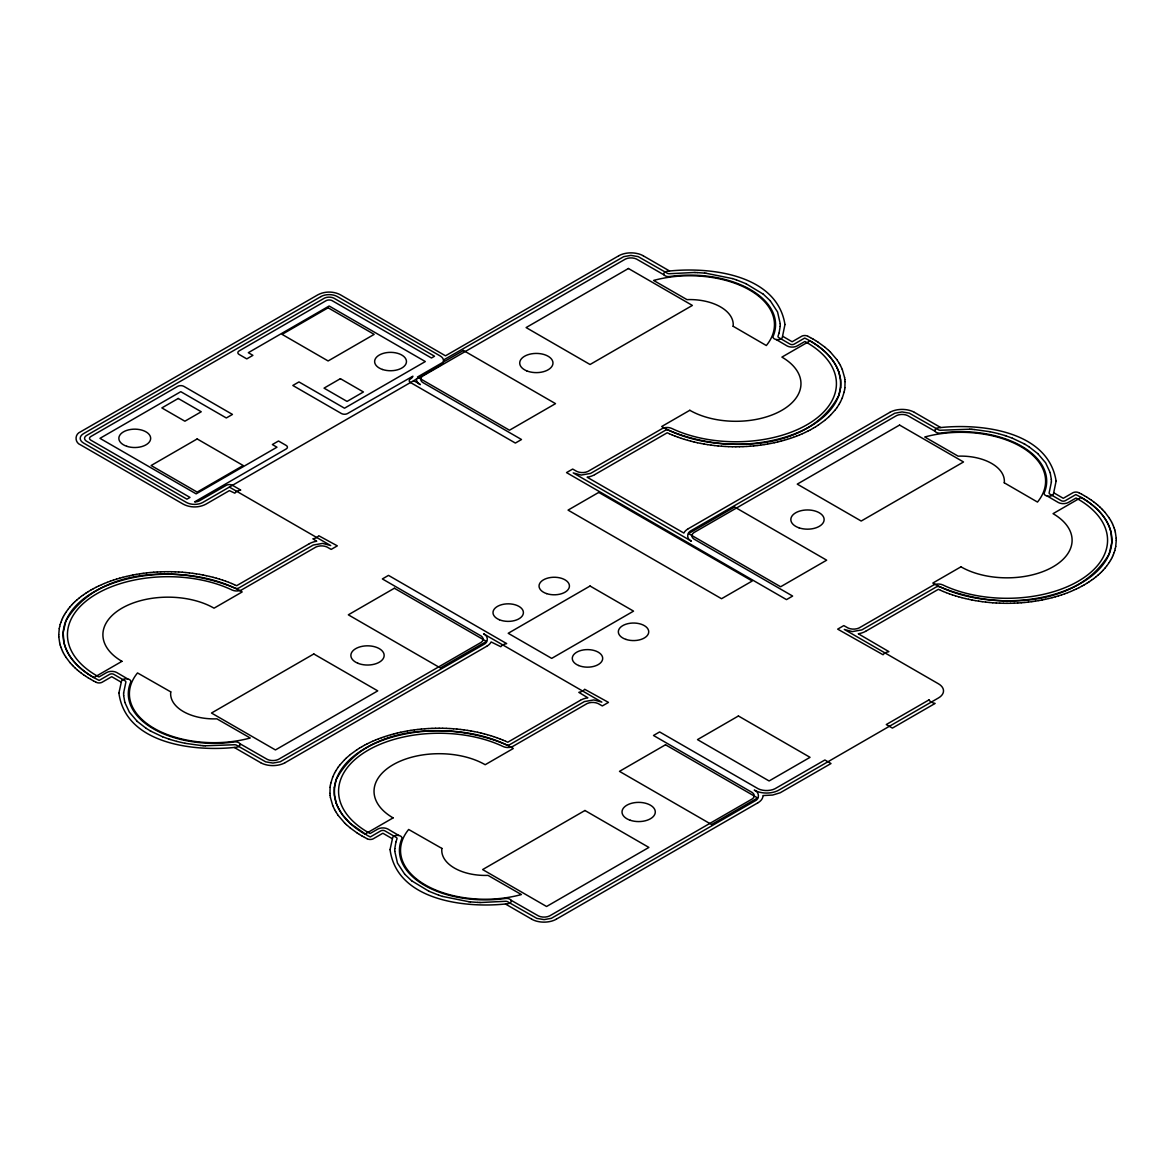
<?xml version="1.0" encoding="UTF-8"?>
<svg xmlns="http://www.w3.org/2000/svg" width="1175" height="1175" viewBox="0 0 1175 1175"><rect width="100%" height="100%" fill="white"/><g stroke="black" fill="none" stroke-linecap="round" stroke-linejoin="round"><path stroke-width="1.5" d="M123.61 692.986L123.654 695.527M1051.39 482.014L1051.346 479.473M58.75 634.706L59.264 628.625M1116.25 540.294L1115.736 546.375M123.61 692.971L125.813 682.381A2.893 1.674 0 0 0 125.035 680.839L113.769 674.332A2.893 1.674 0 0 0 109.672 674.332L99.17 680.413C83.778 672.805 68.223 660.321 63.993 642.681M394.8 848.673L394.756 851.214M780.2 326.327L780.244 323.786M1051.39 482.029L1049.187 492.619A2.893 1.674 0 0 0 1049.965 494.161L1061.231 500.668A2.893 1.674 0 0 0 1065.328 500.668L1075.83 494.587C1091.384 502.298 1106.718 514.679 1111.007 532.319M394.8 848.658L395.946 841.873M780.2 326.342L779.054 333.127M330.116 787.235L329.955 793.316M334.449 787.353L334.449 795.255L336.241 803.098M416.405 379.099C416.053 384.46 427.171 387.471 413.556 380.744M840.551 387.647L840.551 379.745L838.759 371.902M844.884 387.765L845.045 381.684M330.131 787.118L330.41 785.179M334.464 787.323L336.241 779.495M840.536 387.677L838.759 395.505M844.59 389.821L844.869 387.882M59.279 628.522L59.675 626.583M330.425 785.062L330.821 783.123M844.179 391.877L844.575 389.938M1115.325 548.417L1115.721 546.478M59.705 626.466L60.189 624.542M330.836 783.02L332.731 777.027M844.164 391.98L842.269 397.972M1114.811 550.458L1115.295 548.534M395.96 841.858L396.944 838.921A2.893 1.674 0 0 0 396.166 837.378L384.915 830.872A2.893 1.674 0 0 0 380.817 830.872L370.301 836.953L367.437 835.513L350.062 823.293L342.233 814.495L337.812 806.99M779.04 333.142L778.056 336.079A2.893 1.674 0 0 0 778.834 337.622L790.085 344.128A2.893 1.674 0 0 0 794.183 344.128L804.699 338.048C817.947 344.627 830.666 354.336 837.188 368.01M60.219 624.424L60.836 622.5M1114.164 552.5L1114.781 550.576M60.865 622.398L61.585 620.488M65.829 621.017L63.142 632.767L63.979 642.652M336.256 779.466C366.292 722.361 453.653 722.008 505.984 744.627A2.893 1.674 0 0 0 509.906 744.539L584.416 701.578L593.816 699.933L601.85 702.121L483.615 633.854C488.433 635.719 488.653 642.666 483.615 644.517L280.164 761.782L272.938 763.074L265.697 761.841L236.542 745.214A2.893 1.674 0 0 0 233.869 744.774L205.184 745.787M838.744 395.534C808.591 452.654 721.553 453.036 669.016 430.373A2.893 1.674 0 0 0 665.094 430.461L590.584 473.422L581.184 475.067L573.209 472.908L691.385 541.146C686.347 539.281 686.567 532.334 691.385 530.483L894.836 413.218L902.062 411.926L909.303 413.159L938.458 429.786A2.893 1.674 0 0 0 941.131 430.226L969.816 429.213M1109.171 553.983L1111.858 542.233L1111.021 532.348M1113.415 554.512L1114.135 552.602M61.629 620.385L62.451 618.491M65.844 620.988C98.494 565.792 181.919 565.616 234.853 588.087A2.893 1.674 0 0 0 238.76 587.999L313.27 545.038L322.684 543.393L330.704 545.567L229.389 487.082M332.775 776.925L334.567 773.047M842.225 398.075L840.433 401.953M1109.156 554.012C1076.476 609.208 993.066 609.37 940.147 586.913A2.893 1.674 0 0 0 936.24 587.001L861.833 629.903L852.316 631.607L844.296 629.433L938.443 683.791A17.361 10.032 0 0 1 938.443 697.965L778.834 790.114A17.361 10.032 0 0 1 754.277 790.114C759.344 791.788 760.034 799 754.82 801.027L551.31 918.336L544.084 919.614L536.843 918.38L507.688 901.768A2.893 1.674 0 0 0 505 901.313L480.751 902.518M1112.549 556.509L1113.371 554.615M62.495 618.388L63.421 616.508M1111.579 558.492L1112.505 556.612M63.479 616.39L64.522 614.54M334.625 772.944L335.653 771.079M839.347 403.921L840.375 402.056M1110.478 560.46L1111.521 558.61M64.581 614.437L65.727 612.586M335.727 770.976L338.165 767.216M839.273 404.024L836.835 407.784M1109.273 562.414L1110.419 560.563M65.785 612.483L68.444 608.782M1109.215 562.517L1106.556 566.218M338.238 767.113L339.59 765.322M835.41 409.678L836.762 407.887M68.532 608.679L69.971 606.917M339.663 765.219L344.481 759.814M835.337 409.781L830.519 415.186M1105.029 568.083L1106.468 566.321M70.059 606.814L71.602 605.081M1103.398 569.919L1104.941 568.186M71.69 604.978L73.335 603.274M1101.665 571.726L1103.31 570.022M73.438 603.172L75.171 601.497M344.583 759.711L346.317 758.037M828.683 416.963L830.417 415.289M1099.829 573.503L1101.562 571.828M75.273 601.409L77.109 599.764M346.419 757.948L350.282 754.6M828.581 417.052L824.718 420.4M1097.891 575.236L1099.727 573.591M77.212 599.676L79.136 598.06M1095.864 576.94L1097.788 575.324M79.254 597.972L81.266 596.401M350.4 754.512L356.936 749.753M824.6 420.488L818.064 425.247M1093.734 578.599L1095.746 577.028M81.383 596.312L83.484 594.785M1091.516 580.215L1093.617 578.688M83.601 594.697L85.804 593.213M1089.196 581.787L1091.399 580.303M85.922 593.125L88.198 591.686M815.656 426.775L817.932 425.321M486.891 646.177L487.669 645.677A7.226 4.171 0 0 0 488.036 645.413L488.712 644.899A7.226 4.171 0 0 0 489.02 644.62L489.608 644.062A7.226 4.171 0 0 0 489.872 643.768L490.372 643.18A7.226 4.171 0 0 0 490.577 642.872L490.959 642.255A7.226 4.171 0 0 0 491.135 641.947L500.8 646.705A9.4 5.434 0 0 1 505.882 643.768L506.66 643.606L388.499 575.383L382.36 578.937L481.148 636.013A8.68 5.008 0 0 1 481.148 642.373L278.372 759.432A8.68 5.008 0 0 1 267.371 759.432L239.862 743.687M688.109 528.823L687.331 529.323A7.226 4.171 0 0 0 686.964 529.587L686.288 530.101A7.226 4.171 0 0 0 685.98 530.38L685.392 530.938A7.226 4.171 0 0 0 685.128 531.232L684.628 531.82A7.226 4.171 0 0 0 684.423 532.128L684.041 532.745A7.226 4.171 0 0 0 683.865 533.053L587.148 477.212A7.226 4.171 0 0 0 587.691 477.123L588.763 476.903A7.226 4.171 0 0 0 589.292 476.771L590.32 476.492A7.226 4.171 0 0 0 590.819 476.345L591.789 476.007A7.226 4.171 0 0 0 592.259 475.816L593.169 475.434A7.226 4.171 0 0 0 593.61 475.229L594.477 474.773M357.068 749.679L359.344 748.225M1086.802 583.314L1089.078 581.875M758.037 802.716L758.815 802.217A7.226 4.171 0 0 0 759.182 801.967L759.858 801.438A7.226 4.171 0 0 0 760.166 801.159L760.754 800.601A7.226 4.171 0 0 0 761.018 800.307L761.503 799.72A7.226 4.171 0 0 0 761.723 799.411L762.105 798.794A7.226 4.171 0 0 0 762.267 798.486L762.546 797.84A7.226 4.171 0 0 0 762.663 797.531L762.825 796.87A7.226 4.171 0 0 0 762.883 796.547L762.942 795.901A7.226 4.171 0 0 0 762.942 795.563L772.651 795.049L780.156 792.787L831.019 763.53L824.879 759.99L774.81 788.836A13.013 7.52 0 0 1 758.301 788.836L659.63 731.937L653.491 735.477L752.294 792.552A8.68 5.008 0 0 1 752.294 798.912L549.518 915.971A8.68 5.008 0 0 1 538.517 915.971L511.008 900.226M88.331 591.598L90.681 590.202M813.173 428.258L815.538 426.863M359.462 748.137L361.827 746.742M1084.319 584.798L1086.669 583.402M618.682 255.827L445.487 355.819L340.397 294.793C333.538 291.165 324.755 291.165 317.896 294.793L80.517 431.842C74.568 434.133 74.568 442.549 80.517 444.84L183.344 504.207C190.218 507.835 198.986 507.835 205.86 504.207L229.389 490.621L234.853 493.177A9.4 5.434 0 0 1 239.95 490.239L240.713 490.078L232.459 485.304A4.348 2.512 0 0 0 226.32 485.304L199.192 500.932A7.226 4.171 0 0 1 194.595 501.887L286.171 448.968A4.348 2.512 0 0 0 286.171 445.428L278.504 441.007L272.365 444.547L276.962 447.205L196.137 493.867L99.963 438.348L180.788 391.672L226.32 417.962L232.459 414.423L183.858 386.355A4.348 2.512 0 0 0 177.719 386.355L90.754 436.571A4.348 2.512 0 0 0 90.754 440.111L189.998 497.422L186.928 499.184L86.186 440.992A7.226 4.171 0 0 1 86.186 435.69L324.564 298.068A7.226 4.171 0 0 1 333.729 298.068L434.53 356.231L431.46 358.008L332.217 300.697A4.348 2.512 0 0 0 326.077 300.697L239.113 350.914A4.348 2.512 0 0 0 239.113 354.453L246.779 358.889L252.919 355.349L248.322 352.691L329.147 306.014L425.321 361.548L344.495 408.21L298.964 381.934L292.825 385.473L341.426 413.527A4.348 2.512 0 0 0 347.565 413.527L412.895 376.206A7.226 4.171 0 0 0 412.733 376.514L412.454 377.16A7.226 4.171 0 0 0 412.337 377.469L410.486 378.967A4.348 2.512 0 0 0 410.486 382.521L515.37 443.063L521.509 439.523L422.706 382.448A8.68 5.008 0 0 1 420.738 379.275L420.782 378.776A8.68 5.008 0 0 1 422.706 376.088L625.482 259.029A8.68 5.008 0 0 1 636.483 259.029L664.11 274.935M309.172 543.805L236.616 585.693L234.574 584.753M594.682 474.656L667.238 432.767L669.28 433.707M688.315 528.706L889.828 412.366M285.173 762.634L486.685 646.294M580.318 700.344L507.762 742.233L505.72 741.293M865.828 631.195L938.384 589.307L940.426 590.247M556.318 919.173L757.831 802.833M90.813 590.114L93.251 588.763M810.603 429.697L813.041 428.332M361.959 746.668L364.397 745.303M1081.749 586.237L1084.187 584.886M618.887 255.709L619.754 255.254A7.226 4.171 0 0 1 620.194 255.048L621.105 254.652A7.226 4.171 0 0 1 621.575 254.476L622.559 254.138A7.226 4.171 0 0 1 623.058 253.976L624.087 253.697A7.226 4.171 0 0 1 624.601 253.58L625.673 253.359A7.226 4.171 0 0 1 626.216 253.257L627.318 253.095A7.226 4.171 0 0 1 627.876 253.036L629.007 252.933A7.226 4.171 0 0 1 629.565 252.904L630.696 252.875A7.226 4.171 0 0 1 631.269 252.875L632.4 252.904A7.226 4.171 0 0 1 632.972 252.933L634.089 253.036A7.226 4.171 0 0 1 634.647 253.095L635.748 253.257A7.226 4.171 0 0 1 636.292 253.359L637.364 253.58A7.226 4.171 0 0 1 637.893 253.697L638.921 253.976A7.226 4.171 0 0 1 639.42 254.138L640.39 254.476A7.226 4.171 0 0 1 640.86 254.652L641.77 255.048A7.226 4.171 0 0 1 642.211 255.254L643.077 255.709M93.383 588.69L95.895 587.368M309.377 543.687L310.244 543.232A7.226 4.171 0 0 1 310.685 543.026L311.595 542.63A7.226 4.171 0 0 1 312.065 542.453L313.049 542.116A7.226 4.171 0 0 1 313.549 541.954L314.577 541.675A7.226 4.171 0 0 1 315.091 541.558L316.163 541.337A7.226 4.171 0 0 1 316.707 541.234L312.873 538.826L313.652 538.664A9.4 5.434 0 0 0 318.748 535.727L337.328 545.861L331.188 549.401L326.973 547.007A8.68 5.008 0 0 0 315.972 547.007L241.683 589.85A7.226 4.171 0 0 1 232.209 590.07A10.457 6.037 0 0 1 231.798 589.879A100.565 58.06 0 0 0 93.486 595.769A100.565 58.06 0 0 0 96.893 675.816L98.964 676.976L106.763 672.482A7.226 4.171 0 0 1 116.677 672.482L127.678 678.93M807.959 431.078L810.471 429.771M890.033 412.249L890.9 411.793A7.226 4.171 0 0 1 891.34 411.588L892.251 411.191A7.226 4.171 0 0 1 892.721 411.015L893.69 410.677A7.226 4.171 0 0 1 894.19 410.53L895.218 410.251A7.226 4.171 0 0 1 895.747 410.119L896.819 409.899A7.226 4.171 0 0 1 897.362 409.796L898.464 409.649A7.226 4.171 0 0 1 899.022 409.576L900.138 409.488A7.226 4.171 0 0 1 900.711 409.443L901.842 409.414A7.226 4.171 0 0 1 902.415 409.414L903.546 409.443A7.226 4.171 0 0 1 904.104 409.488L905.235 409.576A7.226 4.171 0 0 1 905.793 409.649L906.894 409.796A7.226 4.171 0 0 1 907.438 409.899L908.51 410.119A7.226 4.171 0 0 1 909.024 410.251L910.052 410.53A7.226 4.171 0 0 1 910.552 410.677L911.536 411.015A7.226 4.171 0 0 1 912.006 411.191L912.916 411.588A7.226 4.171 0 0 1 913.357 411.793L914.223 412.249M284.967 762.751L284.1 763.207A7.226 4.171 0 0 1 283.66 763.412L282.749 763.809A7.226 4.171 0 0 1 282.279 763.985L281.31 764.323A7.226 4.171 0 0 1 280.81 764.47L279.782 764.749A7.226 4.171 0 0 1 279.253 764.881L278.181 765.101A7.226 4.171 0 0 1 277.638 765.204L276.536 765.351A7.226 4.171 0 0 1 275.978 765.424L274.862 765.513A7.226 4.171 0 0 1 274.289 765.557L273.158 765.586A7.226 4.171 0 0 1 272.585 765.586L271.454 765.557A7.226 4.171 0 0 1 270.896 765.513L269.765 765.424A7.226 4.171 0 0 1 269.207 765.351L268.106 765.204A7.226 4.171 0 0 1 267.562 765.101L266.49 764.881A7.226 4.171 0 0 1 265.976 764.749L264.948 764.47A7.226 4.171 0 0 1 264.448 764.323L263.464 763.985A7.226 4.171 0 0 1 262.994 763.809L262.084 763.412A7.226 4.171 0 0 1 261.643 763.207L260.777 762.751M364.529 745.229L367.041 743.922M580.523 700.227L581.39 699.771A7.226 4.171 0 0 1 581.831 699.566L582.741 699.184A7.226 4.171 0 0 1 583.211 698.993L584.181 698.655A7.226 4.171 0 0 1 584.68 698.508L585.708 698.229A7.226 4.171 0 0 1 586.237 698.097L587.309 697.877A7.226 4.171 0 0 1 587.852 697.788L578.82 692.354L579.583 692.207A9.4 5.434 0 0 0 584.68 689.27L608.474 702.4L602.334 705.94L598.119 703.546A8.68 5.008 0 0 0 587.118 703.546L512.829 746.389A7.226 4.171 0 0 1 503.355 746.61A10.457 6.037 0 0 1 502.944 746.419A100.565 58.06 0 0 0 364.632 752.308A100.565 58.06 0 0 0 368.025 832.355L370.11 833.516L377.909 829.021A7.226 4.171 0 0 1 387.823 829.021L398.824 835.469M865.623 631.313L864.756 631.768A7.226 4.171 0 0 1 864.315 631.974L863.405 632.37A7.226 4.171 0 0 1 862.935 632.547L861.951 632.884A7.226 4.171 0 0 1 861.451 633.046L860.423 633.325A7.226 4.171 0 0 1 859.909 633.442L858.837 633.663A7.226 4.171 0 0 1 858.293 633.766L888.902 651.64L888.124 651.802A9.4 5.434 0 0 0 883.042 654.739L837.672 629.139L843.812 625.599L848.027 627.993A8.68 5.008 0 0 0 859.028 627.993L933.317 585.15A7.226 4.171 0 0 1 942.791 584.93A10.457 6.037 0 0 1 943.202 585.121A100.565 58.06 0 0 0 1081.514 579.231A100.565 58.06 0 0 0 1078.107 499.184L1076.036 498.024L1068.237 502.518A7.226 4.171 0 0 1 1058.322 502.518L1047.322 496.07M1079.105 587.632L1081.617 586.31M556.113 919.291L555.246 919.746A7.226 4.171 0 0 1 554.806 919.952L553.895 920.348A7.226 4.171 0 0 1 553.425 920.524L552.441 920.862A7.226 4.171 0 0 1 551.942 921.024L550.913 921.303A7.226 4.171 0 0 1 550.399 921.42L549.327 921.641A7.226 4.171 0 0 1 548.784 921.743L547.682 921.905A7.226 4.171 0 0 1 547.124 921.964L545.993 922.067A7.226 4.171 0 0 1 545.435 922.096L544.304 922.125A7.226 4.171 0 0 1 543.731 922.125L542.6 922.096A7.226 4.171 0 0 1 542.028 922.067L540.911 921.964A7.226 4.171 0 0 1 540.353 921.905L539.252 921.743A7.226 4.171 0 0 1 538.708 921.641L537.636 921.42A7.226 4.171 0 0 1 537.107 921.303L536.079 921.024A7.226 4.171 0 0 1 535.58 920.862L534.61 920.524A7.226 4.171 0 0 1 534.14 920.348L533.23 919.952A7.226 4.171 0 0 1 532.789 919.746L531.923 919.291M96.042 587.294L98.612 586.031M805.242 432.415L807.827 431.152M367.173 743.848L369.758 742.585M1076.388 588.969L1078.958 587.706M98.759 585.972L101.417 584.753M802.437 433.707L805.095 432.488M369.905 742.512L372.563 741.293M1073.583 590.247L1076.241 589.028M101.564 584.68L104.281 583.52M799.573 434.941L802.29 433.766M372.71 741.234L375.427 740.059M1070.719 591.48L1073.436 590.32M104.443 583.461L107.219 582.345M796.635 436.116L799.411 435M375.589 740L378.365 738.884M1067.781 592.655L1070.557 591.539M107.38 582.286L110.23 581.228M793.624 437.232L796.474 436.175M378.526 738.825L381.376 737.768M1064.77 593.772L1067.62 592.714M110.391 581.17L113.285 580.156M790.569 438.29L793.463 437.291M381.537 737.709L384.431 736.71M1061.715 594.844L1064.609 593.83M113.461 580.112L116.413 579.158M787.441 439.303L790.408 438.348M384.592 736.652L387.559 735.697M1058.587 595.842L1061.539 594.888M116.589 579.113L119.6 578.217M784.268 440.243L787.279 439.347M387.721 735.653L390.732 734.757M1055.4 596.783L1058.411 595.887M119.762 578.159L122.832 577.336M781.037 441.124L784.092 440.287M390.908 734.713L393.963 733.876M1052.168 597.664L1055.238 596.841M122.993 577.278L126.107 576.514M777.762 441.947L780.861 441.168M394.139 733.832L397.238 733.053M1048.893 598.486L1052.007 597.722M126.283 576.47L129.426 575.75M774.428 442.711L777.586 441.991M397.414 733.009L400.572 732.289M1045.574 599.25L1048.717 598.53M129.602 575.706L132.79 575.045M771.064 443.401L774.252 442.755M400.748 732.245L403.936 731.599M1042.21 599.955L1045.398 599.294M767.657 444.047L770.888 443.445M132.966 575.016L136.197 574.413M1038.803 600.587L1042.034 599.984M404.112 731.555L407.343 730.953M764.22 444.605L767.481 444.077M136.373 574.384L139.634 573.855M1035.366 601.145L1038.627 600.616M407.519 730.923L410.78 730.395M760.754 445.119L764.044 444.635M139.81 573.826L143.1 573.341M1031.9 601.659L1035.19 601.174M410.956 730.365L414.246 729.881M757.273 445.545L760.578 445.134M143.277 573.327L146.596 572.901M1028.404 602.099L1031.723 601.673M414.423 729.866L417.727 729.455M753.748 445.927L757.082 445.575M146.772 572.886L150.106 572.533M1024.894 602.467L1028.228 602.114M417.918 729.425L421.252 729.073M750.208 446.221L753.557 445.942M150.297 572.519L153.646 572.225M1021.354 602.775L1024.703 602.481M421.443 729.058L424.792 728.779M746.668 446.471L750.032 446.236M153.837 572.21L157.2 571.99M1017.8 603.01L1021.163 602.79M424.968 728.764L428.332 728.529M743.099 446.632L746.477 446.471M157.377 571.99L160.755 571.828M1014.245 603.172L1017.623 603.01M428.522 728.529L431.901 728.368M739.53 446.735L742.908 446.647M160.946 571.814L164.324 571.726M1010.676 603.274L1014.054 603.186M432.092 728.353L435.47 728.265M735.961 446.779L739.339 446.735M164.515 571.711L167.907 571.682M1007.092 603.318L1010.485 603.289M435.661 728.265L439.039 728.221M732.377 446.735L735.77 446.779M168.098 571.682L171.477 571.711M1003.523 603.289L1006.902 603.318M439.23 728.221L442.623 728.265M694.249 272.483L670 273.687A2.893 1.674 0 0 1 667.312 273.232L638.157 256.62L630.916 255.386L623.69 256.664L443.504 360.005M728.808 446.647L732.187 446.735M171.667 571.726L175.046 571.814M999.954 603.186L1003.332 603.274M442.813 728.265L446.192 728.353M694.263 272.483L695.717 272.527M479.282 902.473L480.737 902.518M695.747 272.527L697.201 272.585M477.799 902.415L479.253 902.473M725.254 446.471L728.617 446.632M996.385 603.01L999.763 603.172M175.237 571.828L178.615 571.99M446.383 728.368L449.746 728.529M697.216 272.585L704.545 273.114M477.784 902.415L470.455 901.886M969.83 429.213L971.284 429.301M203.716 745.699L205.17 745.787M721.7 446.236L725.063 446.471M992.831 602.79L996.194 603.01M178.806 571.99L182.169 572.21M449.937 728.529L453.3 728.764M971.314 429.301L972.753 429.404M202.247 745.596L203.686 745.699M972.783 429.404L974.222 429.521M200.778 745.479L202.218 745.596M718.16 445.942L721.509 446.221M989.306 602.481L992.655 602.775M182.345 572.225L185.694 572.519M453.491 728.779L456.84 729.058M974.237 429.521L990.026 431.724M200.763 745.479L184.974 743.276M704.559 273.114L705.999 273.261M469.001 901.739L470.441 901.886M714.635 445.575L717.969 445.927M985.781 602.114L989.115 602.467M185.885 572.533L189.219 572.886M457.031 729.073L460.365 729.425M706.013 273.261L732.436 278.578M468.987 901.739L442.564 896.422M711.139 445.134L714.459 445.545M982.285 601.673L985.59 602.099M189.41 572.901L192.715 573.327M460.541 729.455L463.861 729.866M707.673 444.635L710.963 445.119M978.819 601.174L982.109 601.659M192.891 573.341L196.181 573.826M464.037 729.881L467.327 730.365M704.236 444.077L707.497 444.605M975.382 600.616L978.643 601.145M196.357 573.855L199.618 574.384M467.503 730.395L470.764 730.923M700.829 443.445L704.06 444.047M971.975 599.984L975.206 600.587M199.794 574.413L203.025 575.016M470.94 730.953L474.171 731.555M990.04 431.724L998.28 433.604M184.96 743.276L176.72 741.396M697.465 442.755L700.653 443.401M968.611 599.294L971.798 599.955M203.202 575.045L206.389 575.706M474.347 731.599L477.535 732.245M776.176 339.531L787.177 345.979A7.226 4.171 0 0 0 797.091 345.979L804.89 341.484L806.975 342.645A100.565 58.06 0 0 1 810.368 422.692A100.565 58.06 0 0 1 672.056 428.581A10.457 6.037 0 0 0 671.645 428.39A7.226 4.171 0 0 0 662.171 428.611L587.882 471.454A8.68 5.008 0 0 1 576.881 471.454L572.666 469.06L566.526 472.6L786.501 599.617L792.64 596.063L693.852 538.987A8.68 5.008 0 0 1 693.852 532.627L896.628 415.568A8.68 5.008 0 0 1 907.629 415.568L935.138 431.313M694.146 441.991L697.289 442.711M965.277 598.53L968.435 599.25M206.565 575.75L209.723 576.47M477.711 732.289L480.854 733.009M690.856 441.168L693.97 441.947M962.002 597.722L965.101 598.486M209.899 576.514L212.998 577.278M481.03 733.053L484.144 733.832M998.295 433.619L1004.875 435.528M176.705 741.381L170.125 739.472M687.625 440.287L690.694 441.124M958.771 596.841L961.826 597.664M213.174 577.336L216.229 578.159M484.306 733.876L487.375 734.713M684.452 439.347L687.463 440.243M955.583 595.887L958.594 596.783M216.406 578.217L219.417 579.113M487.537 734.757L490.548 735.653M732.466 278.578L736.299 279.841M442.534 896.422L438.701 895.159M681.324 438.348L684.276 439.303M952.455 594.888L955.422 595.842M219.578 579.158L222.545 580.112M490.724 735.697L493.676 736.652M1004.904 435.528L1006.167 435.954M168.833 739.046L170.096 739.472M1006.182 435.954L1012.424 438.231M168.818 739.046L162.576 736.769M678.254 437.291L681.162 438.29M949.4 593.83L952.293 594.844M222.707 580.156L225.6 581.17M493.838 736.71L496.746 737.709M736.328 279.841L746.022 283.718M438.672 895.159L428.978 891.282M675.243 436.175L678.092 437.232M946.389 592.714L949.238 593.772M225.762 581.228L228.611 582.286M496.907 737.768L499.757 738.825M672.306 435L675.082 436.116M943.452 591.539L946.227 592.655M228.772 582.345L231.548 583.461M499.918 738.884L502.694 740M1012.439 438.246L1023.851 443.651M162.561 736.754L151.149 731.349M669.427 433.766L672.144 434.941M940.573 590.32L943.29 591.48M231.71 583.52L234.427 584.68M502.856 740.059L505.573 741.234M746.052 283.733L763.324 294.205M428.948 891.267L411.676 880.795M807.827 336.241L807.445 336.065A4.348 2.512 0 0 0 801.835 336.168L792.141 341.763L782.77 336.344M1078.958 492.78L1078.577 492.604A4.348 2.512 0 0 0 1072.966 492.707L1063.272 498.303L1053.902 492.883M96.042 682.22L96.468 682.425A4.348 2.512 0 0 0 102.034 682.293L111.728 676.697L121.098 682.117M367.173 838.759L367.613 838.965A4.348 2.512 0 0 0 373.165 838.832L382.859 833.237L392.23 838.656M807.959 336.314L810.471 337.622M1079.105 492.854L1081.617 494.176M93.383 680.824L95.895 682.146M364.529 837.378L367.041 838.686M810.603 337.695L813.041 339.061M1081.749 494.249L1084.187 495.6M90.813 679.4L93.251 680.751M361.959 835.939L364.397 837.305M1023.866 443.651L1024.894 444.238M150.106 730.762L151.134 731.349M643.283 255.827L669.515 270.97M914.429 412.366L940.661 427.509M234.339 747.491L260.571 762.634M505.485 904.03L531.717 919.173M1024.923 444.253L1028.947 446.735M150.077 730.747L146.053 728.265M1084.319 495.688L1086.669 497.084M813.173 339.134L815.538 340.544M359.462 834.456L361.827 835.866M88.331 677.916L90.681 679.312M1086.802 497.172L1089.078 498.611M815.656 340.618L817.932 342.072M357.068 832.928L359.344 834.382M85.922 676.389L88.198 677.828M1028.962 446.75L1037.745 453.594M146.038 728.25L137.255 721.406M1089.196 498.699L1091.399 500.183M818.064 342.16L824.6 346.919M356.936 832.84L350.4 828.081M83.601 674.817L85.804 676.301M1091.516 500.271L1093.617 501.798M81.383 673.202L83.484 674.729M1093.734 501.887L1095.746 503.458M79.254 671.542L81.266 673.113M763.339 294.22L770.257 300.771M411.661 880.78L404.743 874.229M1095.864 503.546L1097.788 505.162M824.718 347.007L828.581 350.341M350.282 827.993L346.419 824.659M77.212 669.838L79.136 671.454M1097.891 505.25L1099.727 506.895M75.273 668.105L77.109 669.75M1037.76 453.609L1045.603 462.774L1050.186 472.658M137.24 721.391L129.397 712.226L124.814 702.342M1099.829 506.983L1101.562 508.657M828.683 350.444L830.417 352.118M344.583 822.882L346.317 824.556M73.438 666.342L75.171 668.017M1101.665 508.746L1103.31 510.464M830.519 352.206L836.762 359.506M344.481 822.794L338.238 815.494M71.69 664.536L73.335 666.254M1103.398 510.552L1104.941 512.3M70.059 662.7L71.602 664.448M770.271 300.771L777.542 311.933L780.244 323.771M404.729 874.229L397.458 863.067L394.756 851.229M1105.029 512.388L1109.215 517.969M69.971 662.612L65.785 657.031M836.835 359.609L839.273 363.369M338.165 815.391L335.727 811.631M1109.273 518.072L1110.419 519.923M64.581 655.077L65.727 656.928M1110.478 520.026L1111.521 521.876M839.347 363.472L840.375 365.337M334.625 809.663L335.653 811.528M63.479 653.124L64.522 654.974M1111.579 521.979L1112.505 523.859M840.433 365.44L842.225 369.317M334.567 809.56L332.775 805.683M62.495 651.141L63.421 653.021M1112.549 523.977L1113.371 525.871M837.202 368.039L838.744 371.873M337.798 806.961L336.256 803.127M61.629 649.129L62.451 651.023M1113.415 525.974L1114.135 527.883M842.269 369.435L844.575 377.469M332.731 805.565L330.425 797.531M60.865 647.117L61.585 649.026M1114.164 527.986L1114.781 529.91M60.219 645.09L60.836 647.014M1050.186 472.673L1051.346 479.459M124.814 702.327L123.654 695.541M1114.811 530.028L1115.295 531.952M59.705 643.048L60.189 644.972M1115.325 532.069L1116.191 538.121M59.675 642.931L58.809 636.879M844.59 377.572L844.869 379.525M330.131 795.475L330.41 797.428M844.884 379.628L845.045 381.581M329.955 793.419L330.116 795.372M1116.191 538.238L1116.25 540.192M58.75 634.808L58.809 636.762M118.91 693.044C125.725 744.48 195.226 752.015 236.483 747.212A4.7 2.717 0 0 0 239.994 743.951A4.7 2.717 0 0 0 234.339 741.924A85.76 49.512 0 0 1 130.733 682.117A4.7 2.717 0 0 0 127.238 678.856A4.7 2.717 0 0 0 121.583 680.868L118.91 692.986M390.056 849.584C396.856 901.019 466.372 908.569 507.629 903.751A4.7 2.717 0 0 0 511.125 900.491A4.7 2.717 0 0 0 505.485 898.464A85.76 49.512 0 0 1 401.865 838.656A4.7 2.717 0 0 0 398.384 835.396A4.7 2.717 0 0 0 392.729 837.422L390.056 849.584M784.959 324.52L782.271 337.577A4.7 2.717 0 0 1 776.616 339.604A4.7 2.717 0 0 1 773.121 336.344A85.76 49.512 0 0 0 669.515 276.522A4.7 2.717 0 0 1 663.875 274.509A4.7 2.717 0 0 1 667.371 271.249C708.598 266.49 776.91 273.804 784.959 324.52M1056.105 481.06L1053.417 494.132A4.7 2.717 0 0 1 1047.762 496.144A4.7 2.717 0 0 1 1044.252 492.883A85.76 49.512 0 0 0 940.661 433.076A4.7 2.717 0 0 1 935.006 431.049A4.7 2.717 0 0 1 938.517 427.788C979.744 423.029 1048.056 430.344 1056.105 481.06M170.757 691.884L170.727 692.192A43.416 25.057 0 0 0 216.876 718.836L250.231 738.003A84.644 48.865 0 0 1 154.189 728.383A84.644 48.865 0 0 1 137.519 672.937L170.757 691.884M441.903 848.423L441.859 848.732A43.416 25.057 0 0 0 488.022 875.375L521.377 894.557A84.644 48.865 0 0 1 425.321 884.937A84.644 48.865 0 0 1 408.665 829.477L441.903 848.423M733.141 326.268L766.335 345.523A84.644 48.865 0 0 0 749.679 290.063A84.644 48.865 0 0 0 653.623 280.443L686.978 299.625A43.416 25.057 0 0 1 733.141 326.268M1004.273 482.808L1037.481 502.063A84.644 48.865 0 0 0 1020.811 446.617A84.644 48.865 0 0 0 924.769 436.997L958.124 456.164A43.416 25.057 0 0 1 1004.273 482.808M320.966 296.57L83.587 433.619A11.574 6.683 0 0 0 83.587 443.063L186.414 502.43A11.574 6.683 0 0 0 202.79 502.43L440.17 365.381A11.574 6.683 0 0 0 440.17 355.937L337.328 296.57A11.574 6.683 0 0 0 320.966 296.57M328.119 307.791L282.088 334.376L328.119 360.96L374.164 334.376L328.119 307.791M178.233 398.472L161.856 407.916L184.886 421.208L201.248 411.764L178.233 398.472M197.165 438.936L151.12 465.52L197.165 492.105L243.196 465.52L197.165 438.936M340.397 378.673L324.036 388.132L347.051 401.424L363.428 391.965L340.397 378.673M463.435 350.473L417.404 377.058L509.48 430.226L555.525 403.642L463.435 350.473M628.434 268.502L526.106 327.575L590.056 364.5L692.369 305.427L628.434 268.502M121.95 661.334L93.824 677.578A104.913 60.571 0 0 1 93.824 591.936A104.913 60.571 0 0 1 242.182 591.936L214.041 608.18A65.11 37.6 0 0 0 121.95 608.18A65.11 37.6 0 0 0 121.95 661.334M689.813 410.281L661.687 426.525A104.913 60.571 0 0 0 810.045 426.525L810.06 426.51A104.913 60.571 0 0 0 810.045 340.868L781.904 357.112A65.11 37.6 0 0 1 781.904 410.281A65.11 37.6 0 0 1 689.813 410.281M394.374 588.234L348.329 614.819L440.419 667.988L486.465 641.403L394.374 588.234M313.798 653.961L211.485 713.034L275.435 749.944L377.748 690.871L313.798 653.961M598.751 492.398L568.054 510.112L721.538 598.721L752.235 581.008L598.751 492.398M590.056 586.017L508.202 633.281L551.692 658.382L633.545 611.132L590.056 586.017M734.581 507.012L688.535 533.597L780.626 586.766L826.671 560.181L734.581 507.012M899.565 425.056L797.252 484.129L861.202 521.039L963.515 461.966L899.565 425.056M393.096 817.888L364.955 834.132A104.913 60.571 0 0 1 364.955 748.475A104.913 60.571 0 0 1 513.313 748.475L485.187 764.719A65.11 37.6 0 0 0 393.096 764.719A65.11 37.6 0 0 0 393.096 817.888M960.959 566.82L932.818 583.064A104.913 60.571 0 0 0 1081.176 583.064L1081.206 583.064A104.913 60.571 0 0 0 1081.176 497.422L1053.05 513.666A65.11 37.6 0 0 1 1053.05 566.82A65.11 37.6 0 0 1 960.959 566.82M665.52 744.774L619.475 771.358L711.565 824.527L757.596 797.942L665.52 744.774M738.414 715.986L697.495 739.618L769.111 780.964L810.045 757.332L738.414 715.986M584.944 810.5L482.631 869.573L546.566 906.498L648.894 847.425L584.944 810.5M928.984 699.889L886.273 724.549L892.413 728.089L935.124 703.428A9.4 5.434 0 0 1 929.19 700.227L928.984 699.889M625.952 639.406A15.187 8.768 0 0 0 648.732 631.798A15.187 8.768 0 0 0 625.952 624.204A15.187 8.768 0 0 0 625.952 639.406M578.643 665.52A15.187 8.768 0 0 0 602.613 659.248A15.187 8.768 0 0 0 581.228 650.392A15.187 8.768 0 0 0 578.643 665.52M546.654 593.625A15.187 8.768 0 0 0 569.434 586.017A15.187 8.768 0 0 0 546.654 578.423A15.187 8.768 0 0 0 546.654 593.625M499.36 619.739A15.187 8.768 0 0 0 523.33 613.467A15.187 8.768 0 0 0 501.931 604.611A15.187 8.768 0 0 0 499.36 619.739M630.343 820.297A16.641 9.606 0 0 0 655.298 811.969A16.641 9.606 0 0 0 630.343 803.656A16.641 9.606 0 0 0 630.343 820.297M357.832 663.243A16.641 9.606 0 0 0 384.078 656.37A16.641 9.606 0 0 0 360.652 646.676A16.641 9.606 0 0 0 357.832 663.243M799.162 527.883A16.641 9.606 0 0 0 824.13 519.57A16.641 9.606 0 0 0 799.162 511.242A16.641 9.606 0 0 0 799.162 527.883M526.65 370.83A16.641 9.606 0 0 0 552.896 363.971A16.641 9.606 0 0 0 529.47 354.277A16.641 9.606 0 0 0 526.65 370.83M382.58 369.508A15.921 9.194 0 0 0 406.462 361.548A15.921 9.194 0 0 0 382.58 353.587A15.921 9.194 0 0 0 382.58 369.508M126.782 446.294A15.921 9.194 0 0 0 150.664 438.348A15.921 9.194 0 0 0 126.782 430.388A15.921 9.194 0 0 0 126.782 446.294"/></g></svg>
